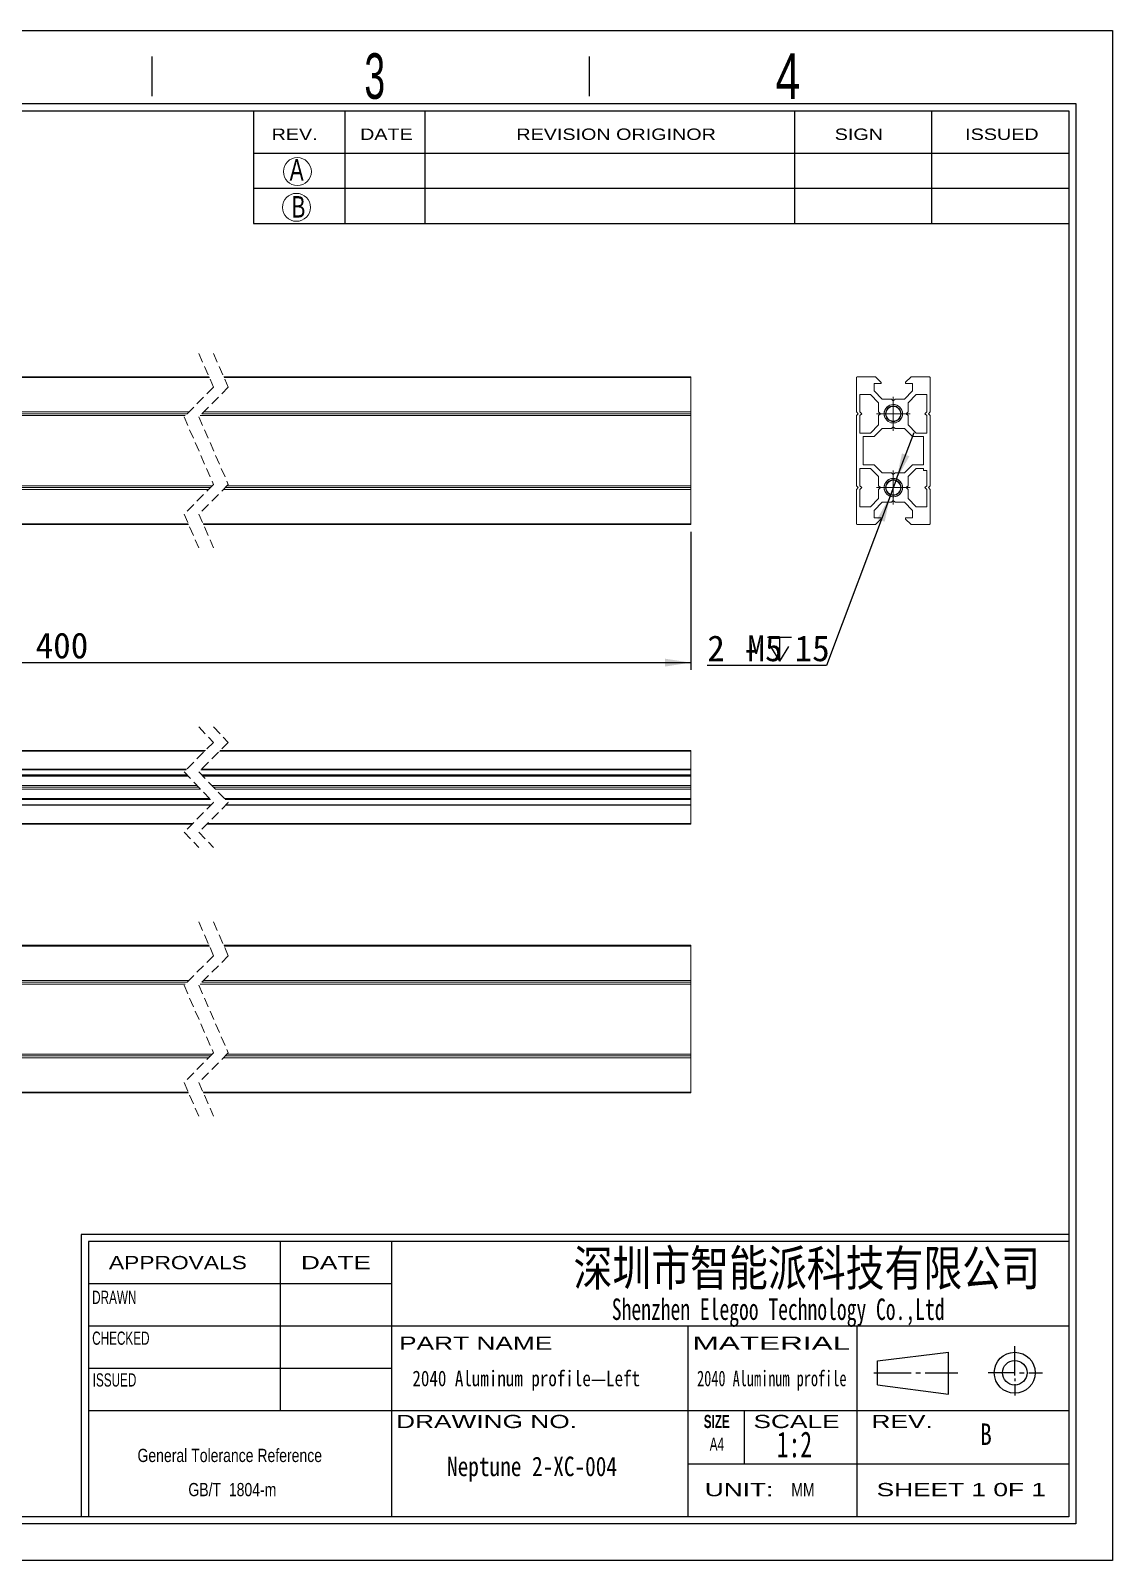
# Model space of a CAD drawing. Header units: millimetres. Extents: x 2 to 295, y 1 to 209.
# Drawn here: x 148.5 to 295.1, y 1.3 to 208.7 of the extents above; entities that cross this region are included whole.
import ezdxf

# ---------------------------------------------------------------- set-up
doc = ezdxf.new("R2010")
doc.units = ezdxf.units.MM
doc.linetypes.add('CENTER', pattern=[10.16, 6.35, -1.27, 1.27, -1.27])
doc.linetypes.add('HIDDEN', pattern=[1.905, 1.27, -0.635])
doc.layers.add('DIM', color=5, linetype='Continuous')
doc.layers.add('SLD-0', color=179, linetype='Continuous')
doc.layers.add('中心线', color=1, linetype='CENTER', lineweight=15)
doc.styles.add('SLDTEXTSTYLE0', font='SIMSUN.TTC', dxfattribs={"width": 0.67})
doc.styles.add('SLDTEXTSTYLE1', font='SIMSUN.TTC', dxfattribs={"width": 0.67})
doc.styles.add('SLDTEXTSTYLE10', font='ARIAL.TTF', dxfattribs={"width": 1.422})
doc.styles.add('SLDTEXTSTYLE11', font='ARIAL.TTF', dxfattribs={"width": 0.7584})
doc.styles.add('SLDTEXTSTYLE12', font='ARIAL.TTF', dxfattribs={"width": 1.2324})
doc.styles.add('SLDTEXTSTYLE13', font='ARIAL.TTF', dxfattribs={"width": 1.7064})
doc.styles.add('SLDTEXTSTYLE14', font='SIMKAI.TTF', dxfattribs={"width": 0.67})
doc.styles.add('SLDTEXTSTYLE15', font='SIMSUN.TTC')
doc.styles.add('SLDTEXTSTYLE2', font='SIMSUN.TTC', dxfattribs={"width": 0.8})
doc.styles.add('SLDTEXTSTYLE3', font='SIMSUN.TTC', dxfattribs={"width": 0.8, "bigfont": 'bigfont'})
doc.styles.add('SLDTEXTSTYLE5', font='SIMSUN.TTC', dxfattribs={"width": 0.8})
doc.styles.add('SLDTEXTSTYLE6', font='ARIAL.TTF', dxfattribs={"width": 0.63516})
doc.styles.add('SLDTEXTSTYLE7', font='GOTHIC.TTF', dxfattribs={"width": 0.7304})
doc.styles.add('SLDTEXTSTYLE8', font='GOTHIC.TTF', dxfattribs={"width": 0.61171})
doc.styles.add('SLDTEXTSTYLE9', font='ARIALBD.TTF', dxfattribs={"width": 0.63516})
doc.dimstyles.new('SLDDIMSTYLE0', dxfattribs={"dimtxt": 3.5, "dimasz": 3.5, "dimexe": 0, "dimexo": 0.0625, "dimgap": 0.875, "dimtad": 0, "dimtih": 1, "dimtoh": 1, "dimlfac": 2, "dimrnd": 1e-09, "dimzin": 12, "dimdsep": 46, "dimtxsty": 'SLDTEXTSTYLE0', "dimsah": 1, "dimcen": 0, "dimadec": 0, "dimazin": 3, "dimtfac": 1, "dimtmove": 0, "dimatfit": 3, "dimfxl": 0, "dimfrac": 2, "dimtolj": 1, "dimtzin": 12, "dimarcsym": 0})
doc.dimstyles.new('SLDDIMSTYLE1', dxfattribs={"dimtxt": 3.5, "dimasz": 3.5, "dimexe": 0, "dimexo": 0.0625, "dimgap": 0.875, "dimtad": 2, "dimlfac": 2, "dimrnd": 1e-09, "dimzin": 12, "dimdsep": 46, "dimtxsty": 'SLDTEXTSTYLE0', "dimsah": 1, "dimcen": 0.09, "dimadec": 0, "dimazin": 3, "dimtfac": 1, "dimtofl": 0, "dimtmove": 0, "dimatfit": 3, "dimfxl": 0, "dimfrac": 2, "dimtolj": 1, "dimtzin": 12, "dimarcsym": 0})

# ---------------------------------------------------------------- blocks, each defined once
blk = doc.blocks.new('SW_NOTE_2')
at = {"layer": 'SLD-0', "color": 0, "char_height": 1.7927, "attachment_point": 2, "style": 'SLDTEXTSTYLE11'}
for s, insert in [('General Tolerance Reference ', (13.02, 2.31)), (' GB/T  1804-m', (13.11, -2.32))]:
    blk.add_mtext(s, dxfattribs=dict(at, insert=insert))
blk = doc.blocks.new('_D_1')
at = {"layer": 'DIM'}
for p, q in [((68.98, 140.73), (68.98, 122)), ((237.95, 140.73), (237.95, 122)), ((68.98, 123), (237.95, 123))]:
    blk.add_line(p, q, dxfattribs=at)
for points in [[(68.98, 123), (72.48, 122.46), (72.48, 123.53)], [(237.95, 123), (234.45, 123.53), (234.45, 122.46)]]:
    blk.add_solid(points, dxfattribs=at)
at = {"layer": 'DIM', "insert": (149.14, 127.07), "char_height": 3.5, "attachment_point": 1, "style": 'SLDTEXTSTYLE15'}
blk.add_mtext('400', dxfattribs=at)
blk = doc.blocks.new('SW_SYMBOL_HOLE_DEPTH')
at = {"layer": 'DIM', "color": 0}
for p, q in [((0, 875), (800, 875)), ((100, 555), (400, 75)), ((400, 875), (400, 75)), ((700, 555), (400, 75))]:
    blk.add_line(p, q, dxfattribs=at)
blk = doc.blocks.new('_D_3')
at = {"layer": 'DIM'}
for p, q in [((265.85, 147.9), (268.22, 154.2)), ((265.85, 147.9), (264.97, 145.56)), ((264.97, 145.56), (256.33, 122.62)), ((256.33, 122.62), (240.19, 122.62))]:
    blk.add_line(p, q, dxfattribs=at)
for points in [[(265.85, 147.9), (267.59, 150.98), (266.58, 151.36)], [(264.97, 145.56), (263.23, 142.47), (264.24, 142.09)]]:
    blk.add_solid(points, dxfattribs=at)
at = {"layer": 'DIM', "xscale": 0.004072727272727273, "yscale": 0.004072727272727273, "zscale": 0.004072727272727273}
blk.add_blockref('SW_SYMBOL_HOLE_DEPTH', (248.35, 122.9), dxfattribs=at)
at = {"layer": 'DIM', "char_height": 3.5, "attachment_point": 1, "style": 'SLDTEXTSTYLE15'}
for s, insert in [('2 - ', (240.19, 126.69)), ('M5', (245.63, 126.69)), ('15', (252.02, 126.69))]:
    blk.add_mtext(s, dxfattribs=dict(at, insert=insert))
blk = doc.blocks.new('SW_CENTERMARKSYMBOL_2')
at = {"layer": '中心线', "color": 0}
for p, q in [((0, 1.25), (0, 2.3)), ((-1.25, 0), (-2.3, 0)), ((0, 0), (-1.25, 0)), ((0, 0), (0, 1.25)), ((0, 0), (0, -1.25)), ((0, 0), (1.25, 0)), ((1.25, 0), (2.3, 0)), ((0, -1.25), (0, -2.3))]:
    blk.add_line(p, q, dxfattribs=at)
blk = doc.blocks.new('SW_CENTERMARKSYMBOL_3')
at = {"layer": '中心线', "color": 0}
for p, q in [((0, 1.25), (0, 2.3)), ((-1.25, 0), (-2.3, 0)), ((0, 0), (-1.25, 0)), ((0, 0), (0, 1.25)), ((0, 0), (0, -1.25)), ((0, 0), (1.25, 0)), ((1.25, 0), (2.3, 0)), ((0, -1.25), (0, -2.3))]:
    blk.add_line(p, q, dxfattribs=at)

msp = doc.modelspace()

# ---------------------------------------------------------------- linework, layer by layer
at = {"color": 7, "linetype": 'HIDDEN', "lineweight": 0}
for p, q in [((171.2609, 164.9036), (173.2609, 160.3161)), ((173.2609, 164.9036), (175.2609, 160.3161)), ((173.2609, 160.3161), (169.2609, 156.3161)), ((175.2609, 160.3161), (171.2609, 156.3161)), ((169.2609, 156.3161), (173.2609, 147.1411)), ((171.2609, 156.3161), (175.2609, 147.1411)), ((173.2609, 147.1411), (169.2609, 143.1411)), ((175.2609, 147.1411), (171.2609, 143.1411)), ((169.2609, 143.1411), (171.2609, 138.5536)), ((171.2609, 143.1411), (173.2609, 138.5536)), ((171.2609, 114.2768), (173.2609, 112.1893)), ((173.2609, 114.2768), (175.2609, 112.1893)), ((173.2609, 112.1893), (169.2609, 108.1893)), ((175.2609, 112.1893), (171.2609, 108.1893)), ((169.2609, 108.1893), (173.2609, 104.0143)), ((171.2609, 108.1893), (175.2609, 104.0143)), ((173.2609, 104.0143), (169.2609, 100.0143)), ((175.2609, 104.0143), (171.2609, 100.0143)), ((169.2609, 100.0143), (171.2609, 97.9268)), ((171.2609, 100.0143), (173.2609, 97.9268)), ((171.2609, 87.8501), (173.2609, 83.2626)), ((173.2609, 87.8501), (175.2609, 83.2626)), ((173.2609, 83.2626), (169.2609, 79.2626)), ((175.2609, 83.2626), (171.2609, 79.2626)), ((169.2609, 79.2626), (173.2609, 70.0876)), ((171.2609, 79.2626), (175.2609, 70.0876)), ((173.2609, 70.0876), (169.2609, 66.0876)), ((175.2609, 70.0876), (171.2609, 66.0876)), ((169.2609, 66.0876), (171.2609, 61.5001)), ((171.2609, 66.0876), (173.2609, 61.5001))]:
    msp.add_line(p, q, dxfattribs=at)
at = {"color": 7, "linetype": 'Continuous', "lineweight": 15}
for p, q in [((68.9807, 161.7286), (172.6451, 161.7286)), ((172.6887, 161.6286), (68.9807, 161.6286)), ((174.6451, 161.7286), (237.9503, 161.7286)), ((237.9503, 161.6286), (174.6887, 161.6286)), ((237.9503, 161.7286), (237.9503, 161.6286)), ((237.9503, 161.6286), (237.9503, 156.9786)), ((260.4084, 156.9786), (260.4084, 161.6286)), ((260.5084, 161.7286), (262.967, 161.7286)), ((263.667, 160.8286), (262.8034, 160.8286)), ((262.8034, 160.8286), (262.8034, 159.8286)), ((262.8034, 159.8286), (263.9034, 158.7286)), ((263.0377, 161.6993), (263.7377, 160.9993)), ((266.9135, 158.7286), (268.0135, 159.8286)), ((267.0791, 160.9993), (267.7791, 161.6993)), ((268.0135, 160.8286), (267.1498, 160.8286)), ((267.8498, 161.7286), (270.3084, 161.7286)), ((268.0135, 159.8286), (268.0135, 160.8286)), ((270.4084, 161.6286), (270.4084, 156.9786)), ((262.3084, 159.3337), (260.8721, 159.3337)), ((260.8721, 156.9786), (260.8721, 159.3337)), ((263.4084, 158.2337), (262.3084, 159.3337)), ((263.4084, 156.9786), (263.4084, 158.2337)), ((263.9034, 158.7286), (265.1584, 158.7286)), ((265.1584, 158.7286), (265.4084, 158.4786)), ((265.4084, 158.4786), (265.6584, 158.7286)), ((265.6584, 158.7286), (266.9135, 158.7286)), ((268.5084, 159.3337), (267.4084, 158.2337)), ((267.4084, 158.2337), (267.4084, 156.9786)), ((269.9447, 159.3337), (268.5084, 159.3337)), ((269.9447, 159.3337), (269.9447, 156.9786)), ((89.9525, 156.9786), (169.9234, 156.9786)), ((89.9525, 156.4786), (169.4234, 156.4786)), ((89.9807, 156.7286), (169.6734, 156.7286)), ((171.4234, 156.4786), (237.9503, 156.4786)), ((171.6734, 156.7286), (237.9503, 156.7286)), ((171.9234, 156.9786), (237.9503, 156.9786)), ((237.9503, 156.9786), (237.9503, 156.7286)), ((237.9503, 156.7286), (237.9503, 156.4786)), ((237.9503, 156.4786), (237.9503, 146.9786)), ((260.4084, 156.9786), (260.6584, 156.7286)), ((260.6584, 156.7286), (260.4084, 156.4786)), ((260.4084, 146.9786), (260.4084, 156.4786)), ((261.1221, 156.7286), (260.8721, 156.9786)), ((260.8721, 156.4786), (261.1221, 156.7286)), ((260.8721, 154.1236), (260.8721, 156.4786)), ((263.6584, 156.7286), (263.4084, 156.9786)), ((263.4084, 156.4786), (263.6584, 156.7286)), ((263.4084, 155.2236), (263.4084, 156.4786)), ((264.8165, 157.5536), (264.7589, 157.5536)), ((266.0579, 157.5536), (266.0003, 157.5536)), ((267.4084, 156.9786), (267.1584, 156.7286)), ((267.1584, 156.7286), (267.4084, 156.4786)), ((267.4084, 156.4786), (267.4084, 155.2236)), ((269.9447, 156.9786), (269.6947, 156.7286)), ((269.6947, 156.7286), (269.9447, 156.4786)), ((269.9447, 156.4786), (269.9447, 154.1236)), ((270.1584, 156.7286), (270.4084, 156.9786)), ((270.4084, 156.4786), (270.1584, 156.7286)), ((270.4084, 156.4786), (270.4084, 146.9786)), ((260.8721, 154.1236), (262.3084, 154.1236)), ((262.8034, 153.6286), (261.3084, 153.6286)), ((261.3084, 153.6286), (261.3084, 149.8286)), ((262.3084, 154.1236), (263.4084, 155.2236)), ((263.9034, 154.7286), (262.8034, 153.6286)), ((265.1584, 154.7286), (263.9034, 154.7286)), ((265.4084, 154.9786), (265.1584, 154.7286)), ((265.6584, 154.7286), (265.4084, 154.9786)), ((266.9135, 154.7286), (265.6584, 154.7286)), ((268.0135, 153.6286), (266.9135, 154.7286)), ((267.4084, 155.2236), (268.5084, 154.1236)), ((269.5084, 153.6286), (268.0135, 153.6286)), ((268.5084, 154.1236), (269.9447, 154.1236)), ((269.5084, 149.8286), (269.5084, 153.6286)), ((260.8721, 149.3337), (262.3084, 149.3337)), ((260.8721, 146.9786), (260.8721, 149.3337)), ((261.3084, 149.8286), (262.8034, 149.8286)), ((262.3084, 149.3337), (263.4084, 148.2337)), ((263.9034, 148.7286), (262.8034, 149.8286)), ((268.0135, 149.8286), (266.9135, 148.7286)), ((267.4084, 148.2337), (268.5084, 149.3337)), ((268.0135, 149.8286), (269.5084, 149.8286)), ((268.5084, 149.3337), (269.5084, 149.3337)), ((269.5084, 149.3337), (269.5084, 149.0512)), ((263.4084, 148.2337), (263.4084, 146.9786)), ((265.1584, 148.7286), (263.9034, 148.7286)), ((265.4084, 148.4786), (265.1584, 148.7286)), ((265.6584, 148.7286), (265.4084, 148.4786)), ((266.9135, 148.7286), (265.6584, 148.7286)), ((267.4084, 146.9786), (267.4084, 148.2337)), ((269.9447, 149.0512), (269.5084, 149.0512)), ((269.9447, 149.0512), (269.9447, 146.9786)), ((89.9525, 146.9786), (173.0984, 146.9786)), ((89.9525, 146.4786), (172.5984, 146.4786)), ((89.9807, 146.7286), (172.8484, 146.7286)), ((174.5984, 146.4786), (237.9503, 146.4786)), ((174.8484, 146.7286), (237.9503, 146.7286)), ((175.0984, 146.9786), (237.9503, 146.9786)), ((237.9503, 146.9786), (237.9503, 146.7286)), ((237.9503, 146.7286), (237.9503, 146.4786)), ((237.9503, 141.8286), (237.9503, 146.4786)), ((260.4084, 146.9786), (260.6584, 146.7286)), ((260.6584, 146.7286), (260.4084, 146.4786)), ((260.4084, 146.4786), (260.4084, 141.8286)), ((261.1221, 146.7286), (260.8721, 146.9786)), ((260.8721, 146.4786), (261.1221, 146.7286)), ((260.8721, 144.1236), (260.8721, 146.4786)), ((263.4084, 145.2236), (262.3084, 144.1236)), ((263.4084, 146.9786), (263.6584, 146.7286)), ((263.6584, 146.7286), (263.4084, 146.4786)), ((263.4084, 146.4786), (263.4084, 145.2236)), ((267.1584, 146.7286), (267.4084, 146.9786)), ((267.4084, 146.4786), (267.1584, 146.7286)), ((267.4084, 145.2236), (267.4084, 146.4786)), ((268.5084, 144.1236), (267.4084, 145.2236)), ((269.9447, 146.9786), (269.6947, 146.7286)), ((269.6947, 146.7286), (269.9447, 146.4786)), ((269.9447, 146.4786), (269.9447, 144.1236)), ((270.1584, 146.7286), (270.4084, 146.9786)), ((270.4084, 146.4786), (270.1584, 146.7286)), ((270.4084, 141.8286), (270.4084, 146.4786)), ((262.3084, 144.1236), (260.8721, 144.1236)), ((262.8034, 143.6286), (263.9034, 144.7286)), ((262.8034, 142.6286), (262.8034, 143.6286)), ((263.9034, 144.7286), (265.1584, 144.7286)), ((265.1584, 144.7286), (265.4084, 144.9786)), ((265.4084, 144.9786), (265.6584, 144.7286)), ((265.6584, 144.7286), (266.9135, 144.7286)), ((266.9135, 144.7286), (268.0135, 143.6286)), ((268.0135, 143.6286), (268.0135, 142.6286)), ((269.9447, 144.1236), (268.5084, 144.1236)), ((68.9807, 141.8286), (169.8331, 141.8286)), ((169.8767, 141.7286), (68.9807, 141.7286)), ((171.8331, 141.8286), (237.9503, 141.8286)), ((237.9503, 141.7286), (171.8767, 141.7286)), ((237.9503, 141.8286), (237.9503, 141.7286)), ((260.5084, 141.7286), (262.967, 141.7286)), ((263.667, 142.6286), (262.8034, 142.6286)), ((263.0377, 141.7579), (263.7377, 142.4579)), ((267.0791, 142.4579), (267.7791, 141.7579)), ((268.0135, 142.6286), (267.1498, 142.6286)), ((267.8498, 141.7286), (270.3084, 141.7286)), ((68.9807, 111.1018), (172.1734, 111.1018)), ((172.0734, 111.0018), (68.9807, 111.0018)), ((237.9503, 111.0018), (174.0734, 111.0018)), ((174.1734, 111.1018), (237.9503, 111.1018)), ((237.9503, 111.1018), (237.9503, 111.0018)), ((237.9503, 111.0018), (237.9503, 108.5432)), ((68.9807, 108.5432), (169.6148, 108.5432)), ((169.5441, 108.4725), (68.9807, 108.4725)), ((237.9503, 108.4725), (171.5441, 108.4725)), ((171.6148, 108.5432), (237.9503, 108.5432)), ((237.9503, 108.5432), (237.9503, 108.4725)), ((237.9503, 108.4725), (237.9503, 107.7725)), ((68.9807, 107.7725), (169.6602, 107.7725)), ((68.9807, 107.7432), (169.6883, 107.7432)), ((169.8189, 107.6068), (68.9807, 107.6068)), ((171.0214, 106.3518), (68.9807, 106.3518)), ((171.2609, 106.1018), (68.9807, 106.1018)), ((171.5004, 105.8518), (68.9807, 105.8518)), ((171.6602, 107.7725), (237.9503, 107.7725)), ((171.6883, 107.7432), (237.9503, 107.7432)), ((237.9503, 107.6068), (171.8189, 107.6068)), ((237.9503, 106.3518), (173.0214, 106.3518)), ((237.9503, 106.1018), (173.2609, 106.1018)), ((237.9503, 105.8518), (173.5004, 105.8518)), ((237.9503, 107.7725), (237.9503, 107.7432)), ((237.9503, 107.7432), (237.9503, 107.6068)), ((237.9503, 107.6068), (237.9503, 106.3518)), ((237.9503, 106.3518), (237.9503, 106.1018)), ((237.9503, 106.1018), (237.9503, 105.8518)), ((237.9503, 105.8518), (237.9503, 104.5968)), ((172.7028, 104.5968), (68.9807, 104.5968)), ((172.8335, 104.4604), (68.9807, 104.4604)), ((172.8616, 104.4311), (68.9807, 104.4311)), ((68.9807, 103.7311), (172.9777, 103.7311)), ((237.9503, 104.5968), (174.7028, 104.5968)), ((237.9503, 104.4604), (174.8335, 104.4604)), ((237.9503, 104.4311), (174.8616, 104.4311)), ((174.9777, 103.7311), (237.9503, 103.7311)), ((237.9503, 104.5968), (237.9503, 104.4604)), ((237.9503, 104.4604), (237.9503, 104.4311)), ((237.9503, 104.4311), (237.9503, 103.7311)), ((237.9503, 103.7311), (237.9503, 103.6604)), ((172.907, 103.6604), (68.9807, 103.6604)), ((237.9503, 103.6604), (174.907, 103.6604)), ((237.9503, 103.6604), (237.9503, 101.2018)), ((68.9807, 101.2018), (170.4484, 101.2018)), ((170.3484, 101.1018), (68.9807, 101.1018)), ((237.9503, 101.1018), (172.3484, 101.1018)), ((172.4484, 101.2018), (237.9503, 101.2018)), ((237.9503, 101.2018), (237.9503, 101.1018)), ((68.9807, 84.6751), (172.6451, 84.6751)), ((172.6887, 84.5751), (68.9807, 84.5751)), ((174.6451, 84.6751), (237.9503, 84.6751)), ((237.9503, 84.5751), (174.6887, 84.5751)), ((237.9503, 84.6751), (237.9503, 84.5751)), ((237.9503, 79.9251), (237.9503, 84.5751)), ((68.9807, 79.9251), (169.9234, 79.9251)), ((68.9807, 79.6751), (169.6734, 79.6751)), ((68.9807, 79.4251), (169.4234, 79.4251)), ((171.4234, 79.4251), (237.9503, 79.4251)), ((171.6734, 79.6751), (237.9503, 79.6751)), ((171.9234, 79.9251), (237.9503, 79.9251)), ((237.9503, 79.9251), (237.9503, 79.6751)), ((237.9503, 79.6751), (237.9503, 79.4251)), ((237.9503, 79.4251), (237.9503, 69.9251)), ((86.0775, 69.9251), (173.0984, 69.9251)), ((86.0775, 69.4251), (172.5984, 69.4251)), ((86.1057, 69.6751), (172.8484, 69.6751)), ((174.5984, 69.4251), (237.9503, 69.4251)), ((174.8484, 69.6751), (237.9503, 69.6751)), ((175.0984, 69.9251), (237.9503, 69.9251)), ((237.9503, 69.9251), (237.9503, 69.6751)), ((237.9503, 69.6751), (237.9503, 69.4251)), ((237.9503, 69.4251), (237.9503, 64.7751)), ((68.9807, 64.7751), (169.8331, 64.7751)), ((169.8767, 64.6751), (68.9807, 64.6751)), ((171.8331, 64.7751), (237.9503, 64.7751)), ((237.9503, 64.6751), (171.8767, 64.6751)), ((237.9503, 64.7751), (237.9503, 64.6751))]:
    msp.add_line(p, q, dxfattribs=at)
for centre, radius in [((265.4084, 156.7286), 1.25), ((265.4084, 156.7286), 1.05), ((265.4084, 156.7286), 1), ((265.4084, 146.7286), 1.25), ((265.4084, 146.7286), 1.05), ((265.4084, 146.7286), 1)]:
    msp.add_circle(centre, radius, dxfattribs=at)
for centre, start, end in [((260.5084, 161.6286), 90, 180), ((262.967, 161.6286), 45, 90), ((263.667, 160.9286), 270, 45), ((267.1498, 160.9286), 135, 270), ((267.8498, 161.6286), 90, 135), ((270.3084, 161.6286), 0, 90), ((260.5084, 141.8286), 180, 270), ((262.967, 141.8286), 270, 315), ((263.667, 142.5286), 315, 90), ((267.1498, 142.5286), 90, 225), ((267.8498, 141.8286), 225, 270), ((270.3084, 141.8286), 270, 0)]:
    msp.add_arc(centre, 0.1, start, end, dxfattribs=at)
at = {"color": 7, "linetype": 'Continuous', "lineweight": 0}
for centre in [(265.4084, 156.7286), (265.4084, 146.7286)]:
    msp.add_arc(centre, 1.25, 255, 195, dxfattribs=at)
at = {"layer": 'SLD-0'}
for p, q in [((1.812, 208.6737), (295.1066, 208.6737)), ((295.1066, 208.6737), (295.1066, 1.2938)), ((12.6748, 197.811), (289.1814, 197.811)), ((252.0174, 197.811), (252.0174, 182.5137)), ((270.5994, 197.811), (270.5994, 182.5137)), ((289.1814, 197.811), (289.1814, 7.2189)), ((289.1814, 7.2189), (12.6748, 7.2189)), ((295.1066, 1.2938), (1.812, 1.2938))]:
    msp.add_line(p, q, dxfattribs=at)
at = {"layer": 'SLD-0', "color": 6, "linetype": 'Continuous'}
for p, q in [((164.9525, 199.786), (164.9525, 205.1695)), ((224.2039, 199.786), (224.2039, 205.1695)), ((11.6873, 198.7985), (290.1689, 198.7985)), ((290.1689, 198.7985), (290.1689, 6.2314)), ((290.1689, 6.2314), (11.6873, 6.2314))]:
    msp.add_line(p, q, dxfattribs=at)
at = {"layer": 'SLD-0', "color": 179, "linetype": 'Continuous'}
for p, q in [((178.6588, 197.811), (178.6588, 182.5137)), ((191.0502, 197.811), (191.0502, 182.5137)), ((201.8863, 197.811), (201.8863, 182.5137)), ((178.6588, 192.0745), (289.1814, 192.0745)), ((178.6588, 187.2941), (289.1814, 187.2941)), ((178.6588, 182.5137), (289.1814, 182.5137)), ((289.1814, 45.4622), (155.3299, 45.4622)), ((155.3299, 45.4622), (155.3299, 7.2189)), ((289.1814, 44.5061), (156.286, 44.5061)), ((156.286, 44.5061), (156.286, 7.2189)), ((182.2808, 44.5061), (182.2808, 21.5602)), ((197.3975, 44.5061), (197.3975, 7.2189)), ((197.3975, 38.7696), (156.286, 38.7696)), ((289.1814, 33.0331), (156.286, 33.0331)), ((237.553, 33.0331), (237.553, 7.2189)), ((260.499, 7.2189), (260.499, 33.0331)), ((263.2552, 28.3538), (272.8879, 29.5382)), ((272.8879, 23.8461), (272.8879, 29.5382)), ((281.8693, 26.3495), (281.8693, 30.3163)), ((197.3975, 27.2966), (156.286, 27.2966)), ((263.2552, 25.1064), (263.2552, 28.3538)), ((262.7856, 26.7328), (267.8301, 26.7328)), ((263.2552, 25.1064), (272.8879, 23.8461)), ((268.4607, 26.7328), (269.0912, 26.7328)), ((269.7218, 26.7328), (274.1357, 26.7328)), ((281.8693, 26.7328), (278.2684, 26.7328)), ((281.8693, 25.9663), (281.8693, 25.5831)), ((281.8693, 25.1998), (281.8693, 23.6668)), ((282.4999, 26.7328), (283.1304, 26.7328)), ((283.761, 26.7328), (285.6527, 26.7328)), ((289.1814, 21.5602), (156.286, 21.5602)), ((245.2016, 21.5602), (245.2016, 14.3895)), ((237.553, 14.3895), (289.1814, 14.3895))]:
    msp.add_line(p, q, dxfattribs=at)
at = {"layer": 'SLD-0', "lineweight": 0}
for centre in [(184.6221, 189.5636), (184.4994, 184.7149)]:
    msp.add_circle(centre, 1.8944, dxfattribs=at)
at = {"layer": 'SLD-0', "color": 179, "linetype": 'Continuous'}
for radius in [2.7714, 1.669]:
    msp.add_circle((281.8693, 26.7328), radius, dxfattribs=at)

# ---------------------------------------------------------------- block references
at = {"layer": 'SLD-0', "color": 179}
msp.add_blockref('SW_NOTE_2', (162.4379, 14.1109), dxfattribs=at)
at = {"layer": '中心线'}
for name, p in [('SW_CENTERMARKSYMBOL_2', (265.4084, 156.7286)), ('SW_CENTERMARKSYMBOL_3', (265.4084, 146.7286))]:
    msp.add_blockref(name, p, dxfattribs=at)

# ---------------------------------------------------------------- texts
at = {"color": 7, "linetype": 'Continuous', "lineweight": 0, "attachment_point": 1}
for s, insert, char_height, style in [('2040 Aluminum profile', (238.8056, 27.0202), 2.116667, 'SLDTEXTSTYLE1'), ('1:2', (249.608, 18.7747), 3.5, 'SLDTEXTSTYLE0')]:
    msp.add_mtext(s, dxfattribs=dict(at, insert=insert, char_height=char_height, style=style))
at = {"layer": 'SLD-0'}
for s, insert, char_height, attachment_point, style in [('3', (193.7066, 205.5931), 6.172, 1, 'SLDTEXTSTYLE8'), ('4', (249.4405, 205.5869), 6.172, 1, 'SLDTEXTSTYLE7'), ('A', (183.5778, 191.2522), 2.9034, 1, 'SLDTEXTSTYLE7'), ('B', (183.8319, 186.2372), 2.9034, 1, 'SLDTEXTSTYLE7'), ('\\M+1905B圳\\M+18E73\\M+19271\\M+1945C\\M+19468\\M+189C8\\M+18B5A\\M+1974C\\M+18CC0\\M+18CF6\\M+18E69', (253.6756, 43.3374), 4.82808, 2, 'SLDTEXTSTYLE3'), ('2040 Aluminum profile—Left', (215.6445, 27.0202), 2.116667, 2, 'SLDTEXTSTYLE3'), ('B', (277.1784, 19.8537), 2.9104, 1, 'SLDTEXTSTYLE5'), ('Neptune 2-XC-004', (216.4308, 15.3624), 2.645833, 2, 'SLDTEXTSTYLE2')]:
    msp.add_mtext(s, dxfattribs=dict(at, insert=insert, char_height=char_height, attachment_point=attachment_point, style=style))
at = {"layer": 'SLD-0', "color": 179}
for s, insert, char_height, attachment_point, style in [('REV.', (181.1288, 195.4001), 1.55363, 1, 'SLDTEXTSTYLE12'), ('DATE', (193.1265, 195.4001), 1.55363, 1, 'SLDTEXTSTYLE12'), ('REVISION ORIGINOR', (214.3082, 195.4001), 1.553633, 1, 'SLDTEXTSTYLE12'), ('SIGN', (257.4664, 195.4001), 1.55363, 1, 'SLDTEXTSTYLE12'), ('ISSUED', (275.1481, 195.4001), 1.55363, 1, 'SLDTEXTSTYLE12'), ('APPROVALS', (168.4266, 42.5627), 1.79265, 2, 'SLDTEXTSTYLE12'), ('DATE', (189.8496, 42.5627), 1.79265, 2, 'SLDTEXTSTYLE10'), ('DRAWN', (159.8036, 37.8529), 1.79265, 2, 'SLDTEXTSTYLE6'), ('Shenzhen Elegoo Technology Co.,Ltd', (249.7983, 36.7996), 2.910417, 2, 'SLDTEXTSTYLE14'), ('CHECKED', (160.6957, 32.3147), 1.79265, 2, 'SLDTEXTSTYLE6'), ('PART NAME', (208.7939, 31.6454), 1.79265, 2, 'SLDTEXTSTYLE10'), ('MATERIAL', (248.8802, 31.6454), 1.79265, 2, 'SLDTEXTSTYLE13'), ('ISSUED', (159.837, 26.6544), 1.79265, 2, 'SLDTEXTSTYLE6'), ('DRAWING NO.', (210.268, 21.0216), 1.792654, 2, 'SLDTEXTSTYLE10'), ('SIZE', (241.4789, 21.0216), 1.79265, 2, 'SLDTEXTSTYLE9'), ('SCALE', (252.2889, 21.0216), 1.79265, 2, 'SLDTEXTSTYLE10'), ('REV.', (266.6102, 21.0216), 1.79265, 2, 'SLDTEXTSTYLE10'), ('A4', (241.4898, 17.9531), 1.79265, 2, 'SLDTEXTSTYLE6'), ('UNIT:', (244.4987, 11.7907), 1.79265, 2, 'SLDTEXTSTYLE10'), ('MM', (253.1609, 11.7907), 1.79265, 2, 'SLDTEXTSTYLE11'), ('SHEET 1 0F 1', (274.62, 11.7907), 1.792654, 2, 'SLDTEXTSTYLE10')]:
    msp.add_mtext(s, dxfattribs=dict(at, insert=insert, char_height=char_height, attachment_point=attachment_point, style=style))

# ---------------------------------------------------------------- dimensions: what is measured, and where the dimension line sits
at = {"layer": 'DIM'}
dim = msp.add_diameter_dim_2p(p1=(264.968, 145.5588), p2=(265.8488, 147.8985), text='2 - <>{\\fGDT;x}15', dimstyle='SLDDIMSTYLE0', dxfattribs=at)
dim.commit()
dim.dimension.update_dxf_attribs({"geometry": '_D_3', "text_midpoint": (247.4655, 125.1521), "dimtype": 163})
dim = msp.add_linear_dim(base=(237.9503, 122.9964), p1=(68.9807, 141.7286), p2=(237.9503, 141.7286), text='400', dimstyle='SLDDIMSTYLE1', dxfattribs=at)
dim.commit()
dim.dimension.update_dxf_attribs({"geometry": '_D_1', "text_midpoint": (151.1831, 122.9964), "dimtype": 160})

doc.saveas('drawing.dxf')
